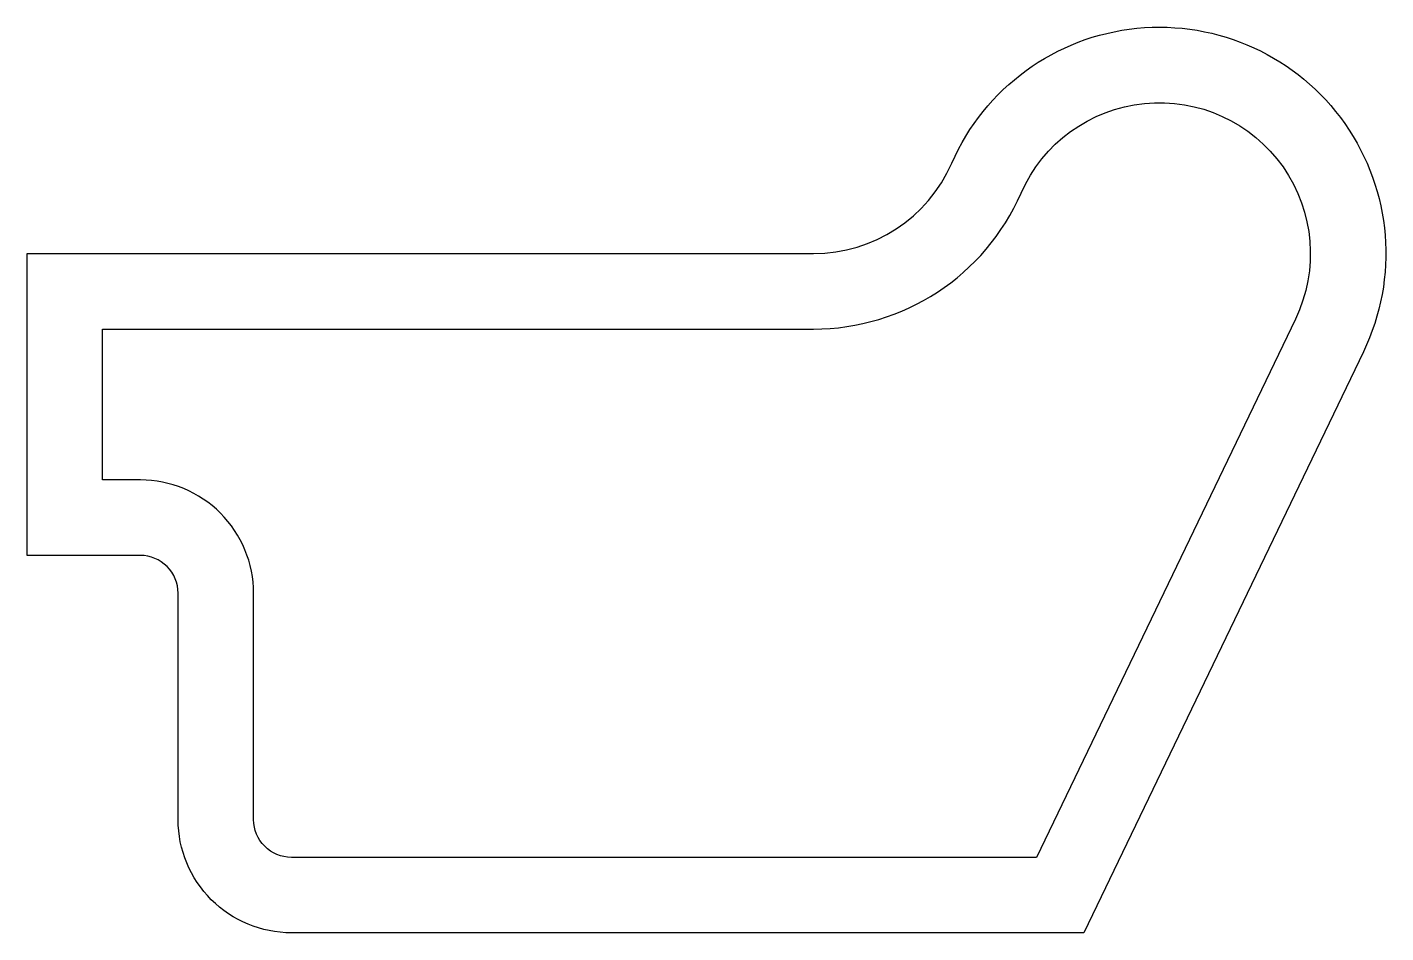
# Model space of a CAD drawing. Header units: inches. Extents: x 4 to 13, y 1.5 to 7.5.
import ezdxf

# ---------------------------------------------------------------- set-up
doc = ezdxf.new("R2010")
doc.units = ezdxf.units.IN
doc.header["$MEASUREMENT"] = 0

msp = doc.modelspace()

# ---------------------------------------------------------------- linework, layer by layer
for points in [[(5, 3.75, 0.414214), (4.75, 4), (4, 4), (4, 6), (9.2087, 6, 0.298217), (10.1252, 6.6, -1.018579), (12.8518, 5.3498), (11, 1.5), (5.75, 1.5, -0.414214), (5, 2.25)], [(5.5, 3.75, 0.414214), (4.75, 4.5), (4.5, 4.5), (4.5, 5.5), (9.2087, 5.5, 0.298217), (10.5835, 6.4, -1.018579), (12.4012, 5.5665), (10.6857, 2), (5.75, 2, -0.414214), (5.5, 2.25)]]:
    msp.add_lwpolyline(points, format="xyb", close=True)

doc.saveas('drawing.dxf')
